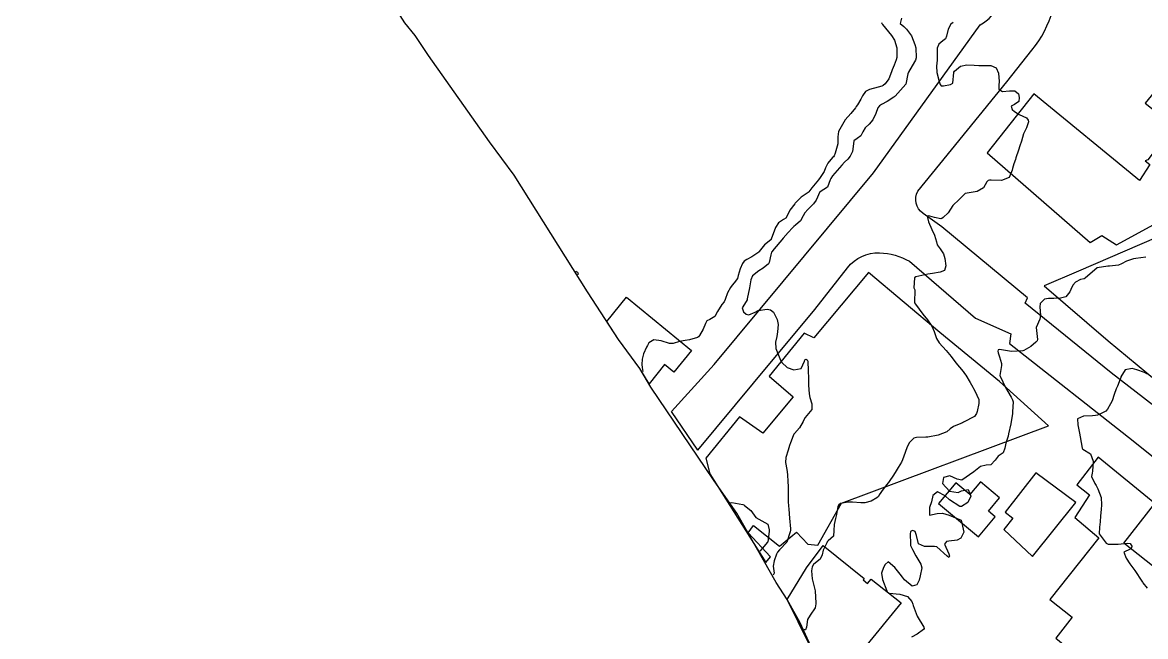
# Model space of a CAD drawing. Header units: metres. Extents: x 307586 to 320046, y 7427249 to 7434250.
# Drawn here: x 308063.7 to 308249.6, y 7433340.5 to 7433442.1 of the extents above; entities that cross this region are included whole.
import ezdxf

# ---------------------------------------------------------------- set-up
doc = ezdxf.new("R2010")
doc.units = ezdxf.units.M
doc.header["$MEASUREMENT"] = 0
for name, color, linetype in [('Area', 45, 'Continuous'), ('Curvas de Nivel 1m', 11, 'Continuous'), ('Curvas de Nivel 5m', 15, 'Continuous'), ('Edificações', 30, 'Continuous'), ('Vias Primárias', 230, 'Continuous')]:
    doc.layers.add(name, color=color, linetype=linetype)

msp = doc.modelspace()

# ---------------------------------------------------------------- linework, layer by layer
at = {"layer": 'Area'}
msp.add_polyline3d([(308195.66, 7433335.7, 729.72), (308192.42, 7433342.8, 729.36), (308190.29, 7433346.68, 729.25), (308188.46, 7433349.48, 725.31), (308182.13, 7433360.56, 727.85), (308182.04, 7433360.77, 727.82), (308178.07, 7433366.46, 731.76), (308167.73, 7433381.78, 728.48), (308165.9, 7433384.9, 730.68), (308162.37, 7433389.67, 732.26), (308157.21, 7433397.57, 723.79), (308145.09, 7433416.84, 723.93), (308141.04, 7433422.37, 723.53), (308130.94, 7433436.64, 723.57), (308128.71, 7433439.95, 723.64), (308127.01, 7433442.07, 723.67), (308120.89, 7433451.79, 723.82)], dxfattribs=at)
at = {"layer": 'Curvas de Nivel 1m', "flags": 128}
for points, elevation in [([(308205.87, 7433442.14), (308205.94, 7433441.97), (308205.96, 7433441.89), (308206.04, 7433441.77), (308207.54, 7433439.95), (308208.01, 7433439.21), (308208.39, 7433437.94), (308208.38, 7433436.35), (308208.3, 7433435.95), (308207.96, 7433435.05), (308207.63, 7433434.28), (308207.53, 7433433.95), (308207.09, 7433432.81), (308206.47, 7433431.96), (308206.17, 7433431.71), (308205.92, 7433431.58), (308205.33, 7433431.4), (308203.91, 7433431.02), (308203.23, 7433430.69), (308202.74, 7433430.01), (308202.47, 7433429.43), (308201.88, 7433428.48), (308201.69, 7433428.2), (308201.58, 7433428.02), (308200.82, 7433427.07), (308199.85, 7433426.04), (308198.77, 7433424.06), (308198.65, 7433423.23), (308198.66, 7433422.06), (308198.23, 7433420.51), (308198.02, 7433420.07), (308197.93, 7433419.92), (308197.78, 7433419.77), (308196.98, 7433418.86), (308196.63, 7433418.08), (308196.36, 7433417.47), (308195.74, 7433416.46), (308195.46, 7433416.09), (308194.37, 7433414.76), (308193.85, 7433414.12), (308193.79, 7433414.04), (308193.71, 7433413.98), (308192.6, 7433413.23), (308191.69, 7433412.32), (308191.6, 7433412.22), (308191.53, 7433412.14), (308190.72, 7433411.1), (308190.29, 7433410.15), (308190.05, 7433409.76), (308189.65, 7433409.51), (308188.83, 7433408.99), (308188.35, 7433408.18), (308187.61, 7433406.27), (308187.59, 7433406.22), (308187.56, 7433406.19), (308186.49, 7433405.32), (308185.64, 7433404.21), (308185.62, 7433404.18), (308185.59, 7433404.15), (308184.43, 7433403.37), (308183.57, 7433402.9), (308183.17, 7433402.65), (308182.89, 7433402.25), (308182.46, 7433401.35), (308182.16, 7433400.25), (308182.03, 7433399.76), (308181.52, 7433399.05), (308181.14, 7433398.64), (308180.89, 7433398.27), (308180.39, 7433397.39), (308179.98, 7433396.28), (308179.84, 7433395.92), (308179.48, 7433395.47), (308178.74, 7433394.29), (308178.27, 7433393.48), (308177.45, 7433392.96), (308176.99, 7433392.78), (308176.75, 7433392.32), (308176.35, 7433391.4), (308175.74, 7433390.33), (308175.61, 7433390.13), (308175.42, 7433390.02), (308174.11, 7433389.65), (308173.41, 7433389.52), (308172.44, 7433389.34), (308171.4, 7433389.01), (308170.77, 7433389.01), (308169.41, 7433389.44), (308168.21, 7433389.62), (308167.4, 7433389.13), (308167.14, 7433388.69), (308166.99, 7433388.43), (308166.5, 7433387.32), (308166.29, 7433386.44), (308166.23, 7433385.57), (308166.29, 7433385.05), (308166.4, 7433384.36)], 723), ([(308209.16, 7433442.83), (308208.98, 7433441.94), (308209.54, 7433441.43), (308210.03, 7433441.03), (308210.82, 7433439.91), (308211.41, 7433438.49), (308211.53, 7433437.9), (308211.59, 7433436.29), (308211.49, 7433435.9), (308210.94, 7433434.93), (308210.32, 7433433.92), (308210.22, 7433433.64), (308209.92, 7433431.92), (308208.12, 7433429.95), (308208, 7433429.85), (308207.9, 7433429.79), (308206.79, 7433429.06), (308205.88, 7433428.55), (308205.53, 7433428.33), (308205.27, 7433427.98), (308204.93, 7433427.05), (308204.44, 7433425.99), (308203.85, 7433425.31), (308203.16, 7433424.69), (308202.78, 7433424.01), (308202.46, 7433423.38), (308201.82, 7433422.95), (308201.31, 7433422.52), (308201.24, 7433422.03), (308201.05, 7433420.77), (308200.7, 7433420.03), (308200.29, 7433419.52), (308199.77, 7433419.04), (308199.31, 7433418.5), (308198.93, 7433418.05), (308197.74, 7433416.73), (308197.48, 7433416.33), (308197.39, 7433416.07), (308196.95, 7433414.85), (308195.71, 7433414.13), (308195.68, 7433414.09), (308195.08, 7433412.71), (308194.61, 7433412.11), (308193.67, 7433411.17), (308193.19, 7433410.61), (308192.89, 7433410.13), (308192.47, 7433409.31), (308191.64, 7433408.59), (308191.39, 7433408.38), (308191.16, 7433408.14), (308190.41, 7433407.37), (308189.62, 7433406.44), (308189.38, 7433406.16), (308188.11, 7433404.69), (308187.7, 7433404.19), (308187.67, 7433404.11), (308187.58, 7433403.66), (308187.31, 7433402.44), (308187.19, 7433402.19), (308186.29, 7433401.47), (308185.55, 7433401.03), (308184.54, 7433400.23), (308184.23, 7433399.53), (308184.05, 7433398.23), (308183.66, 7433396.4), (308183.62, 7433396.24), (308183.49, 7433395.99), (308182.8, 7433394.93), (308183.02, 7433394.24), (308183.47, 7433393.89), (308183.93, 7433393.76), (308184.96, 7433394.22), (308185.48, 7433394.46), (308186.96, 7433394.72), (308187.48, 7433394.58), (308187.99, 7433394.18), (308188.62, 7433393.01), (308188.75, 7433392.18), (308188.68, 7433390.93), (308188.57, 7433390.18), (308188.34, 7433389.25), (308188.37, 7433388.18), (308189.04, 7433386.51), (308189.21, 7433386.17), (308189.37, 7433385.89), (308190.26, 7433385.06), (308191.36, 7433384.66), (308192.59, 7433384.89), (308193.12, 7433386.12), (308193.2, 7433386.29), (308193.38, 7433386.41), (308193.58, 7433386.32), (308193.66, 7433386.12), (308193.72, 7433384.47), (308193.74, 7433384.11), (308193.77, 7433383.69), (308193.81, 7433382.11), (308193.89, 7433380.69), (308194, 7433380.11), (308194.36, 7433379.03), (308194.32, 7433378.1), (308193.26, 7433376.75), (308193.01, 7433376.37), (308192.9, 7433376.12), (308192.31, 7433375.06), (308191.45, 7433374.14), (308191.35, 7433374.02), (308191.23, 7433373.74), (308190.79, 7433372.57), (308190.65, 7433372.15), (308190.43, 7433371.39), (308190.06, 7433370.16), (308190.01, 7433369.32), (308190.22, 7433368.15), (308190.33, 7433367.34), (308190.39, 7433366.15), (308190.42, 7433365.44), (308190.44, 7433364.15), (308190.43, 7433362.81), (308190.48, 7433362.15), (308190.53, 7433361.6), (308190.63, 7433360.15), (308190.8, 7433358.38), (308190.79, 7433358.14), (308190.76, 7433357.88), (308190.19, 7433356.15), (308189, 7433354.89), (308188.66, 7433354.51), (308188.5, 7433354.17), (308188.1, 7433353.06), (308187.95, 7433352.18), (308188.09, 7433351.04), (308187.94, 7433350.68)], 722), ([(308217.75, 7433442.13), (308217.32, 7433441.84), (308216.88, 7433441), (308216.63, 7433439.84), (308216.47, 7433439.4), (308216.01, 7433439.07), (308215.36, 7433438.51), (308215.08, 7433437.86), (308215.06, 7433436.94), (308215.09, 7433435.86), (308214.98, 7433434.89), (308215.01, 7433433.86), (308215.43, 7433432.36), (308215.56, 7433431.86), (308215.73, 7433431.66), (308215.92, 7433431.63), (308216.11, 7433431.66), (308217.29, 7433431.84), (308217.67, 7433432.09), (308217.85, 7433433.83), (308217.86, 7433433.92), (308217.96, 7433434.09), (308218.92, 7433434.87), (308219.97, 7433435.1), (308221.21, 7433435.04), (308221.97, 7433434.99), (308222.73, 7433435), (308223.97, 7433435.02), (308224.82, 7433434.61), (308225.25, 7433433.74), (308225.33, 7433432.34), (308225.27, 7433431.74), (308225.29, 7433431.11), (308225.91, 7433430.73), (308227.03, 7433430.84), (308227.91, 7433430.83), (308228.51, 7433430.31), (308228.62, 7433429.7), (308228.57, 7433429.03), (308227.89, 7433428.55), (308227.33, 7433428.27), (308227.51, 7433427.71), (308227.87, 7433427.39), (308228.64, 7433426.92), (308229.86, 7433426.32), (308230.15, 7433425.98), (308230.19, 7433425.68), (308229.84, 7433424.69), (308229.52, 7433424.01), (308229.38, 7433423.69), (308229.01, 7433422.5), (308228.76, 7433421.7), (308228.51, 7433420.99), (308228.12, 7433419.71), (308228.03, 7433419.46), (308227.77, 7433418.74), (308227.53, 7433417.94), (308227.48, 7433417.71), (308226.98, 7433416.47), (308225.74, 7433415.98), (308224.03, 7433416.05), (308223.74, 7433416.06), (308223.52, 7433415.98), (308223.32, 7433415.76), (308222.72, 7433414.77), (308221.72, 7433414.18), (308219.71, 7433413.81), (308218.7, 7433412.82), (308217.68, 7433411.83), (308216.88, 7433410.63), (308216.07, 7433409.85), (308215.84, 7433409.67), (308215.66, 7433409.62), (308214.66, 7433409.87), (308213.88, 7433410.09), (308213.67, 7433410.12), (308213.48, 7433410.07), (308213.46, 7433409.88), (308213.65, 7433409.14), (308214.19, 7433407.87), (308214.66, 7433406.91), (308214.95, 7433405.86), (308215.1, 7433405.35), (308215.6, 7433404.68), (308216.14, 7433403.84), (308216.37, 7433403.06), (308216.49, 7433401.84), (308216.29, 7433401.11), (308215.55, 7433400.83), (308214.3, 7433400.61), (308213.55, 7433400.47), (308213.03, 7433400.4), (308211.54, 7433400.04), (308211.32, 7433399.9), (308211.2, 7433398.23), (308211.36, 7433397.9), (308211.38, 7433397.77), (308211.32, 7433395.9), (308211.34, 7433395.76), (308211.49, 7433395.55), (308212.73, 7433393.89), (308213.46, 7433392.92), (308214.19, 7433391.87), (308214.57, 7433391), (308214.95, 7433389.86), (308215.41, 7433389.1), (308216.58, 7433387.84), (308217.38, 7433386.86), (308218.16, 7433385.82), (308219.36, 7433384.4), (308219.62, 7433384.07), (308219.8, 7433383.8), (308220.53, 7433382.59), (308220.99, 7433381.78), (308221.1, 7433381.56), (308221.32, 7433381.17), (308221.97, 7433379.77), (308222, 7433379.07), (308221.69, 7433377.78), (308221.59, 7433377.46), (308221.26, 7433376.96), (308219.44, 7433375.99), (308219.25, 7433375.9), (308219.19, 7433375.87), (308219, 7433375.81), (308217.77, 7433375.3), (308217.24, 7433374.88), (308216.66, 7433374.42), (308215.23, 7433373.85), (308213.56, 7433373.54), (308213.23, 7433373.5), (308211.65, 7433373.48), (308211.22, 7433373.34), (308210.5, 7433372.63), (308210.13, 7433371.92), (308209.5, 7433370.24), (308209.39, 7433369.93), (308209.34, 7433369.77), (308209.17, 7433369.39), (308208.61, 7433368.48), (308208.28, 7433367.94), (308207.85, 7433367.24), (308207.14, 7433366.17), (308207.04, 7433366.05), (308206.96, 7433365.95), (308206.17, 7433364.91), (308205.51, 7433363.97), (308205.35, 7433363.73), (308205.11, 7433363.49), (308204.15, 7433362.94), (308203.09, 7433362.66), (308202.45, 7433362.65), (308201.09, 7433362.76), (308200.34, 7433362.78), (308199.09, 7433362.57), (308198.79, 7433362.35), (308198.66, 7433362.05), (308198.4, 7433360.73), (308198.26, 7433360.06), (308198.04, 7433359.07), (308198, 7433358.06), (308197.91, 7433357.17), (308197.02, 7433356.35), (308196.89, 7433356.2), (308196.82, 7433356.07), (308196.24, 7433354.84), (308196.05, 7433354.08), (308195.73, 7433353.33), (308194.97, 7433352.72), (308194.63, 7433352.44), (308194.42, 7433352.1), (308194.27, 7433351.41), (308194.38, 7433350.1), (308194.91, 7433348.09), (308195.03, 7433346.09), (308195.03, 7433345.95), (308194.88, 7433345.3), (308194.05, 7433344.1), (308193.6, 7433343.37), (308193.47, 7433342.11), (308193.3, 7433341.66), (308193.07, 7433341.65)], 721), ([(308155.28, 7433400.97), (308155.38, 7433400.91), (308155.55, 7433400.8), (308155.68, 7433400.57), (308155.64, 7433400.47), (308155.65, 7433400.4)], 724), ([(308249.87, 7433383.95), (308249.36, 7433384.21), (308248.14, 7433384.68), (308247.37, 7433384.88), (308246.2, 7433384.65), (308245.46, 7433383.49), (308245.44, 7433383.4), (308245.35, 7433383.14), (308244.89, 7433381.94), (308244.71, 7433381.5), (308244.37, 7433380.56), (308244.01, 7433379.51), (308243.78, 7433379.02), (308243.28, 7433378.15), (308242.99, 7433377.81), (308242.46, 7433377.53), (308241.62, 7433377.18), (308241.27, 7433377.1), (308240.79, 7433377.07), (308239.27, 7433376.99), (308238.3, 7433376.55), (308238.33, 7433375.58), (308238.64, 7433374.17), (308238.72, 7433373.58), (308239.05, 7433371.73), (308239.15, 7433371.57), (308239.2, 7433371.53), (308240.44, 7433370.79), (308240.9, 7433369.54), (308240.79, 7433367.91), (308240.71, 7433367.55), (308240.64, 7433367.04), (308241.14, 7433365.88), (308241.37, 7433365.54), (308241.67, 7433364.99), (308242.24, 7433363.53), (308242.29, 7433362.33), (308242.19, 7433361.53), (308242.1, 7433360.51), (308242.05, 7433359.53), (308241.93, 7433358.65), (308241.87, 7433357.53), (308243.02, 7433356), (308243.35, 7433355.85), (308245.02, 7433355.8), (308246.51, 7433355.99), (308247.02, 7433355.95), (308247.26, 7433355.47), (308247.25, 7433355.22), (308247.01, 7433354.98), (308245.97, 7433354.52), (308246.34, 7433353.48), (308246.98, 7433352.58), (308247.81, 7433351.46), (308248.95, 7433349.7), (308249.03, 7433349.53), (308249.09, 7433349.45), (308249.84, 7433348.52)], 719), ([(308180.81, 7433362.67), (308180.88, 7433362.68), (308181.09, 7433362.7), (308182.93, 7433362.4), (308183.08, 7433362.33), (308183.23, 7433362.24), (308184.23, 7433361.38), (308185.06, 7433360.21), (308187.05, 7433359.15), (308187.29, 7433358.19), (308187.29, 7433357.93), (308187.04, 7433356.19), (308187.03, 7433356.17), (308187.01, 7433356.14), (308186.12, 7433355.08), (308185.76, 7433354.67)], 723)]:
    msp.add_lwpolyline(points, dxfattribs=dict(at, elevation=elevation))
at = {"layer": 'Curvas de Nivel 5m', "elevation": 720, "flags": 128}
msp.add_lwpolyline([(308249.59, 7433403.3), (308247.96, 7433403.09), (308247.59, 7433403), (308246.41, 7433402.65), (308245.57, 7433402.19), (308245.09, 7433401.98), (308243.57, 7433401.82), (308243.29, 7433401.8), (308241.56, 7433401.54), (308239.55, 7433399.82), (308239.38, 7433399.74), (308238.79, 7433399.58), (308237.97, 7433399.15), (308237.53, 7433398.66), (308237.17, 7433397.95), (308237.02, 7433397.59), (308236.36, 7433396.75), (308235.5, 7433396.53), (308234.36, 7433396.48), (308233.5, 7433396.45), (308232.82, 7433396.33), (308232.13, 7433395.65), (308232.04, 7433395.1), (308232.17, 7433393.65), (308232.08, 7433393.04), (308231.44, 7433391.66), (308231.68, 7433389.66), (308231.62, 7433389.45), (308231.42, 7433389.22), (308230.56, 7433388.52), (308229.4, 7433387.84), (308229.27, 7433387.81), (308227.39, 7433387.71), (308225.4, 7433388.01), (308225.17, 7433387.96), (308225.12, 7433387.73), (308225.15, 7433387.5), (308225.38, 7433386.8), (308225.7, 7433385.73), (308225.72, 7433385.38), (308225.46, 7433383.73), (308225.49, 7433383.59), (308226.38, 7433381.72), (308227.31, 7433380.14), (308227.57, 7433379.71), (308227.65, 7433379.35), (308227.56, 7433377.71), (308227.54, 7433377.44), (308227.25, 7433375.71), (308226.89, 7433374.06), (308226.8, 7433373.71), (308226.42, 7433372.51), (308226.26, 7433371.72), (308225.98, 7433370.93), (308225.19, 7433370.37), (308224.66, 7433369.74), (308223.98, 7433368.94), (308223.17, 7433368.87), (308222.24, 7433368.69), (308221.15, 7433367.78), (308219.14, 7433366.4), (308218.39, 7433366.57), (308217.15, 7433367.11), (308216.11, 7433366.87), (308215.97, 7433365.84), (308217.12, 7433364.58), (308218.57, 7433364.36), (308219.12, 7433364.63), (308220.21, 7433364.88), (308220.67, 7433363.79), (308220.16, 7433362.73), (308219.09, 7433362.03), (308218.82, 7433362.08), (308217.1, 7433363.14), (308216.38, 7433363.84), (308215.12, 7433364.5), (308214.37, 7433363.86), (308214.13, 7433362.83), (308213.81, 7433361.87), (308213.82, 7433360.62), (308215.07, 7433360.87), (308215.99, 7433360.93), (308217.07, 7433360.6), (308219.06, 7433359.81), (308219.47, 7433357.8), (308219.02, 7433356.81), (308218.37, 7433356.46), (308217.02, 7433356.3), (308216.6, 7433356.26), (308216.3, 7433355.84), (308217, 7433354.2), (308217.1, 7433353.83), (308217.08, 7433353.74), (308216.99, 7433353.63), (308216.73, 7433353.83), (308215.01, 7433355.38), (308214.62, 7433355.46), (308213.01, 7433355.46), (308211.99, 7433355.89), (308211.65, 7433357.27), (308211.46, 7433357.9), (308211.04, 7433358.06), (308210.88, 7433358.05), (308210.68, 7433357.91), (308210.61, 7433357.49), (308210.65, 7433355.91), (308210.68, 7433355.58), (308211, 7433354.95), (308211.57, 7433353.89), (308212.37, 7433352.49), (308212.55, 7433351.88), (308212.26, 7433350.58), (308212.1, 7433349.89), (308211.71, 7433349.11), (308210.93, 7433348.87), (308209.65, 7433349.92), (308209.36, 7433350.34), (308208.95, 7433350.85), (308208.08, 7433351.94), (308206.98, 7433352.91), (308206.45, 7433352.48), (308206.2, 7433351.96), (308205.89, 7433351.02), (308206.01, 7433349.96), (308206.74, 7433348.12), (308206.82, 7433347.95), (308206.91, 7433347.82), (308207.13, 7433347.73), (308208.91, 7433347.53), (308210.18, 7433347.19), (308210.9, 7433346.32), (308211.03, 7433345.9), (308211.09, 7433345.7), (308211.79, 7433343.89), (308212.85, 7433342.07), (308212.93, 7433341.88), (308212.84, 7433341.69), (308211.79, 7433340.93), (308210.83, 7433340.44)], dxfattribs=at)
at = {"layer": 'Edificações'}
for points in [[(308231.09, 7433430.3), (308223.33, 7433420.53), (308240.39, 7433405.72), (308242.33, 7433406.88), (308244.75, 7433405.33), (308250.95, 7433408.72), (308260.25, 7433420.24), (308257.83, 7433422.95), (308266.78, 7433433.77), (308258.82, 7433440.19), (308249.49, 7433428.8), (308254.23, 7433425.05), (308249.95, 7433419.39), (308249.52, 7433419.22), (308250.29, 7433418.61), (308248.53, 7433415.98)], [(308186.76, 7433352.78), (308187.5, 7433353.72), (308183.82, 7433357.72), (308184.72, 7433358.93), (308188.99, 7433355.48), (308191.78, 7433357.8), (308193.7, 7433355.84), (308195.31, 7433355.68), (308199.27, 7433362.58), (308233.49, 7433375.38), (308225.39, 7433382.71), (308215.53, 7433390.81), (308203.71, 7433400.75), (308194.66, 7433389.97), (308193.1, 7433390.73), (308187.29, 7433383.61), (308191.25, 7433380.2), (308186.25, 7433374.19), (308182.4, 7433376.91), (308176.8, 7433370.06), (308177.48, 7433367.46)], [(308241.73, 7433370.24), (308238.17, 7433365.64), (308240.28, 7433364), (308237.88, 7433360.24), (308241.84, 7433356.86), (308233.74, 7433346.66), (308237.44, 7433343.72), (308234.72, 7433340.28), (308241.6, 7433334.65), (308241.39, 7433334.01), (308245.67, 7433330.63), (308258.1, 7433346.42), (308245.96, 7433355.98), (308251.12, 7433362.54)], [(308231.42, 7433367.61), (308226.32, 7433361.09), (308227.58, 7433360.11), (308226.13, 7433358.25), (308230.85, 7433353.76), (308238.02, 7433362.72)], [(308222.24, 7433366.14), (308220.5, 7433364.04), (308218.15, 7433365.99), (308215.28, 7433362.53), (308221.94, 7433357.02), (308224.7, 7433360.36), (308223.58, 7433361.28), (308225.41, 7433363.49)]]:
    msp.add_lwpolyline(points, close=True, dxfattribs=at)
msp.add_lwpolyline([(308259.02, 7433409.86), (308238.44, 7433400.98), (308232.78, 7433398.54), (308243.37, 7433389.44), (308252.95, 7433381.5)], dxfattribs=at)
at = {"layer": 'Edificações', "elevation": 729.03}
msp.add_lwpolyline([(308160.4, 7433392.68), (308163.66, 7433396.68), (308174.46, 7433387.88), (308171.53, 7433384.28), (308169.98, 7433385.54), (308167.41, 7433382.33), (308165.9, 7433384.9), (308162.37, 7433389.67)], close=True, dxfattribs=at)
at = {"layer": 'Edificações', "elevation": 729.25}
msp.add_lwpolyline([(308195.66, 7433335.7), (308190.29, 7433346.68), (308193.45, 7433351.92), (308196.23, 7433355.6), (308203.03, 7433350.17), (308202.82, 7433349.91), (308203.58, 7433349.3), (308204.18, 7433350.06), (308209.11, 7433346.13), (308202.92, 7433338.58)], dxfattribs=at)
at = {"layer": 'Vias Primárias'}
msp.add_lwpolyline([(308255.04, 7433375.5), (308243.89, 7433384.14), (308229.66, 7433395.69), (308230.01, 7433396.56), (308215.83, 7433408.34), (308212.74, 7433410.54, -0.376215), (308211.87, 7433414.21), (308215.52, 7433418.66), (308226.59, 7433432.31), (308230.77, 7433437.53, 0.200489), (308234.83, 7433451.62, 0.196987), (308229.6, 7433461.09, -0.01713), (308211.03, 7433477.09, 0.039224), (308181.53, 7433500.33), (308148.06, 7433528.19, -0.223238), (308145.85, 7433532.92, -0.302069), (308146.44, 7433533.8), (308169.3, 7433548.21, -0.341003)], format="xyb", dxfattribs=at)
for points, elevation in [([(308175.51, 7433371.38), (308171.13, 7433377.75), (308178.17, 7433385.54), (308204.52, 7433417.24), (308222.21, 7433441.74, 0.282472), (308226.48, 7433449.65, 0.211769), (308221.91, 7433458.58), (308197.5, 7433478.32), (308163.7, 7433505.81), (308145.41, 7433520.97), (308136.33, 7433527.9, 0.235549), (308131.33, 7433528.34, -0.051457), (308126.64, 7433527.03), (308114.25, 7433524.91), (308071.87, 7433523.87), (308063.74, 7433535.4)], 713.46), ([(308175.51, 7433371.38), (308184.72, 7433382.48), (308194.85, 7433394.66), (308200.25, 7433401.55, -0.23931), (308205.55, 7433404.02, -0.119852), (308210.5, 7433402.63), (308221.42, 7433393.19), (308227.26, 7433390.63), (308227.05, 7433389), (308247.5, 7433372.92), (308272.23, 7433353.14)], 730.82)]:
    msp.add_lwpolyline(points, format="xyb", dxfattribs=dict(at, elevation=elevation))

doc.saveas('drawing.dxf')
